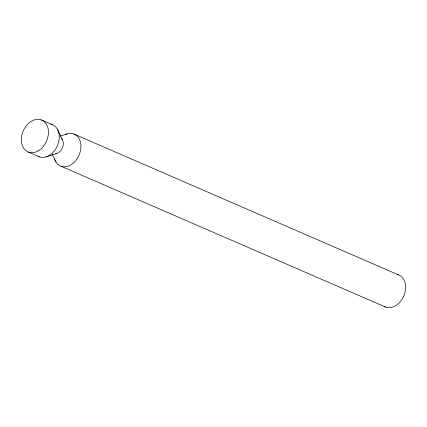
<?xml version="1.0" encoding="UTF-8"?>
<svg xmlns="http://www.w3.org/2000/svg" width="427" height="427" viewBox="0 0 427 427"><rect width="100%" height="100%" fill="white"/><g stroke="black" fill="none" stroke-linecap="round" stroke-linejoin="round"><path stroke-width="0.64" d="M60.148 136.122L67.044 133.929M46.079 156.874L56.732 153.485M41.376 119.912L52.206 124.609M73.866 134.009L398.572 274.908M28.428 152.092L39.257 156.794M60.917 166.194L385.624 307.088M57.293 129.002L62.342 139.554M52.185 154.179L55.83 161.801M65.278 134.612A17.352 12.714 -66.5 0 1 80.634 142.965A17.352 12.714 -66.5 0 1 71.042 164.763A17.352 12.714 -66.5 0 1 54.571 158.94M396.966 274.46A17.352 12.714 -66.5 0 1 404.091 295.26A17.352 12.714 -66.5 0 1 384.417 306.533M50.594 124.166A17.352 12.714 -66.5 0 1 57.725 144.966A17.352 12.714 -66.5 0 1 38.051 156.239M61.232 138.209A8.673 6.357 -66.5 0 1 62.652 147.288A8.673 6.357 -66.5 0 1 55.553 153.725M38.74 150.544A17.352 12.714 -66.5 0 0 44.237 121.62A17.352 12.714 -66.5 0 0 21.724 135.845A17.352 12.714 -66.5 0 0 38.74 150.544"/></g></svg>
